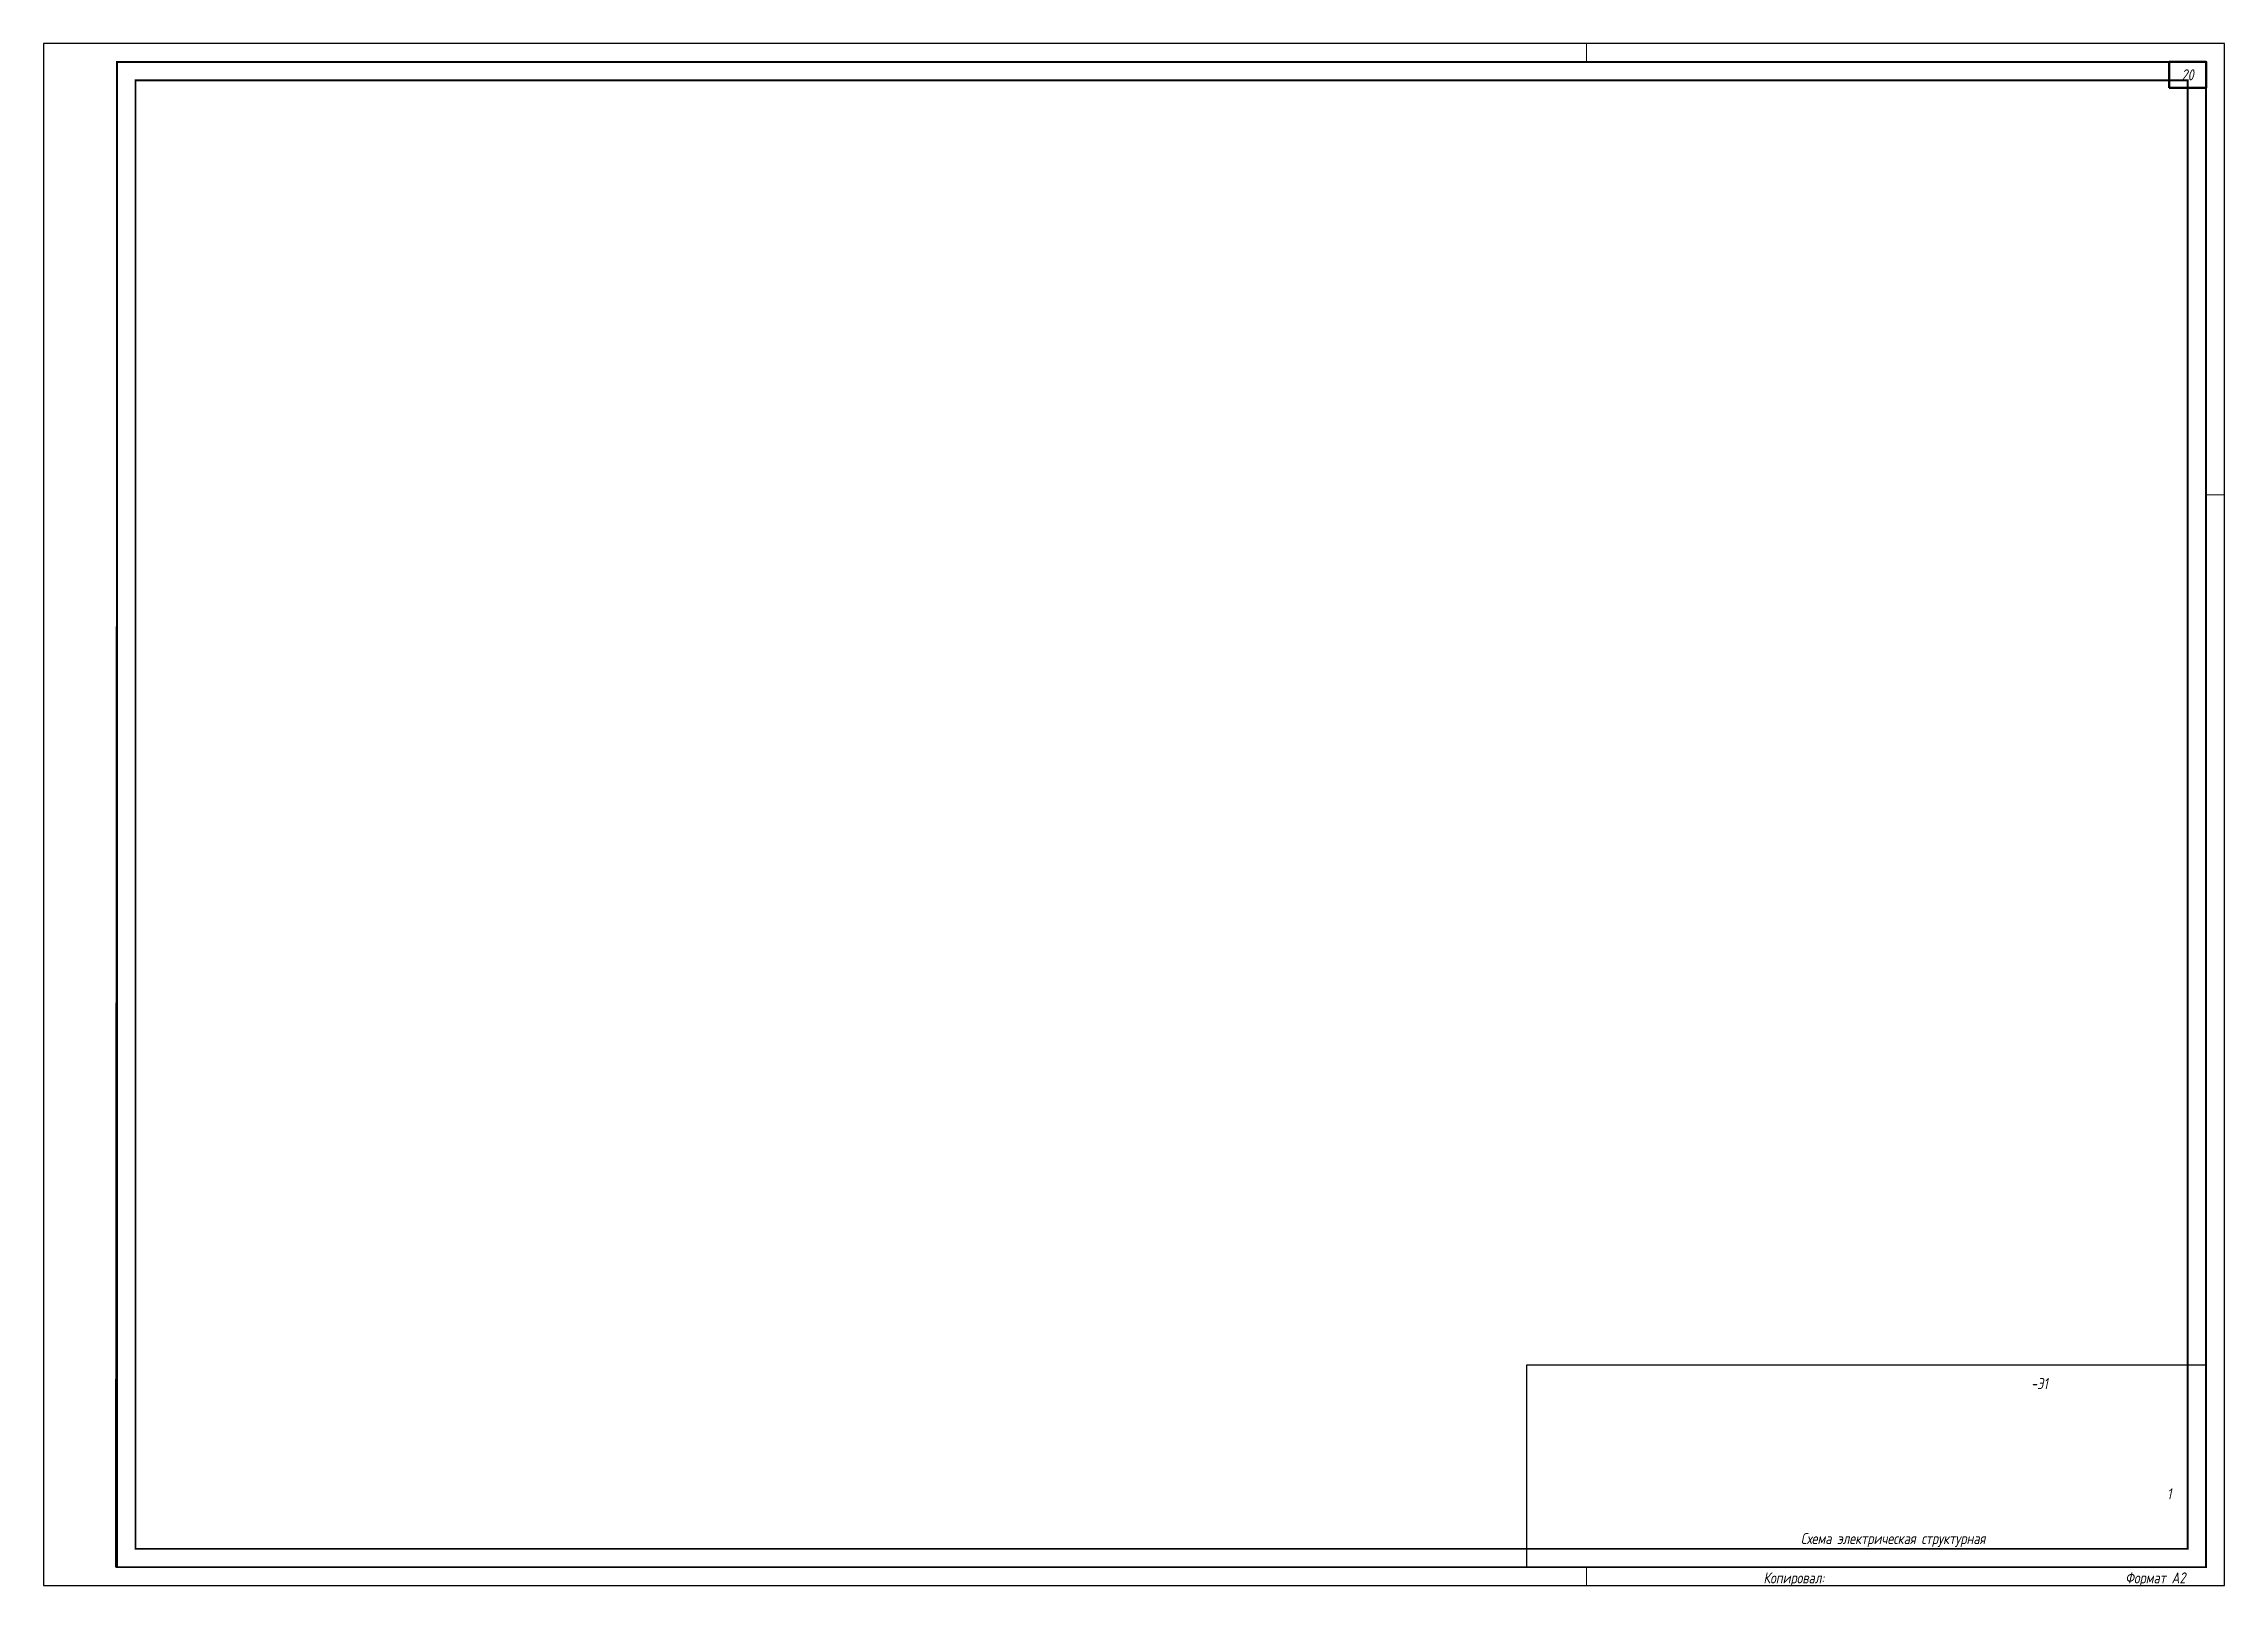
# Paper-space layout 'А2ал' of a CAD drawing. Header units: millimetres. Extents: x 19 to 612, y 0 to 420.
import ezdxf

# ---------------------------------------------------------------- set-up
doc = ezdxf.new("R2010")
doc.units = ezdxf.units.MM
doc.linetypes.add('ACAD_ISO02W100', pattern=[15, 12, -3])
doc.layers.add('noprint', color=2, linetype='Continuous', plot=False)
doc.layers.add('stamp', color=7, linetype='Continuous')
doc.styles.add('ГОСТ-ISOCPEUR', font='isocpeui.ttf', dxfattribs={"width": 0.8})

psp = doc.layouts.new('А2ал')

# ---------------------------------------------------------------- linework, layer by layer
at = {"const_width": 0.5}
psp.add_lwpolyline([(607.24, 414.79), (38.55, 414.79), (38.55, 5.01), (607.24, 5.01)], close=True, dxfattribs=at)
at = {"layer": 'noprint'}
for p, q in [((612.24, 419.78), (18.56, 419.78)), ((18.56, 419.78), (18.56, 0.01)), ((612.24, 0.01), (612.24, 419.78)), ((18.56, 0.01), (612.24, 0.01))]:
    psp.add_line(p, q, dxfattribs=at)
at = {"layer": 'noprint', "linetype": 'ACAD_ISO02W100', "const_width": 0.5}
psp.add_lwpolyline([(602.24, 409.79), (43.55, 409.79), (43.55, 10.01), (602.24, 10.01)], close=True, dxfattribs=at)
at = {"layer": 'stamp', "lineweight": 0}
for p, q in [((438.56, 414.79), (438.56, 419.78)), ((612.24, 296.91), (607.24, 296.91)), ((438.56, 0.01), (438.56, 5.01))]:
    psp.add_line(p, q, dxfattribs=at)
at = {"layer": 'stamp'}
psp.add_lwpolyline([(38.55, 414.79), (597.24, 414.79), (597.24, 407.79), (607.24, 407.79), (607.24, 60.01), (422.24, 60.01), (422.24, 5.01), (38.24, 5.01)], close=True, dxfattribs=at)
at = {"layer": 'stamp', "lineweight": 50}
psp.add_lwpolyline([(597.24, 407.79), (607.24, 407.79), (607.24, 414.79), (597.24, 414.79)], close=True, dxfattribs=at)

# ---------------------------------------------------------------- texts
at = {"layer": 'stamp', "lineweight": 35, "style": 'ГОСТ-ISOCPEUR', "width": 0.8}
for s, p in [('Копировал:', (486.74, 0.6)), ('Формат А2', (585.24, 0.6))]:
    psp.add_text(s, height=3, dxfattribs=at).set_placement(p)
at = {"layer": 'stamp', "ltscale": 100, "char_height": 3, "attachment_point": 4, "style": 'ГОСТ-ISOCPEUR'}
for s, insert, width in [('\\pxqc;20', (597.24, 411.29), 10), ('-Э1', (559.62, 55.01), 47.7448), ('\\pxqc;1', (587.24, 25.01), 20)]:
    psp.add_mtext(s, dxfattribs=dict(at, insert=insert, width=width))
at = {"layer": 'stamp', "lineweight": 35, "insert": (522.05, 12.4), "char_height": 3, "width": 70.1573, "attachment_point": 5, "style": 'ГОСТ-ISOCPEUR'}
psp.add_mtext('Схема электрическая структурная', dxfattribs=at)

# ---------------------------------------------------------------- viewports
at = {"layer": 'stamp'}
vp = psp.add_viewport(center=(322.74, 209.9), size=(569, 409.7797), view_center_point=(54882.01, 20649.24), view_height=42621.9163, dxfattribs=at)
vp.dxf.flags = 0x10000  # cut along an outline
vp.dxf.clipping_boundary_handle = psp.add_lwpolyline([(38.55, 414.79), (597.24, 414.79), (597.24, 407.79), (607.24, 407.79), (607.24, 60.01), (422.24, 60.01), (422.24, 5.01), (38.24, 5.01)], format="xyb", close=True, dxfattribs={"invisible": 1}).dxf.handle

doc.saveas('drawing.dxf')
